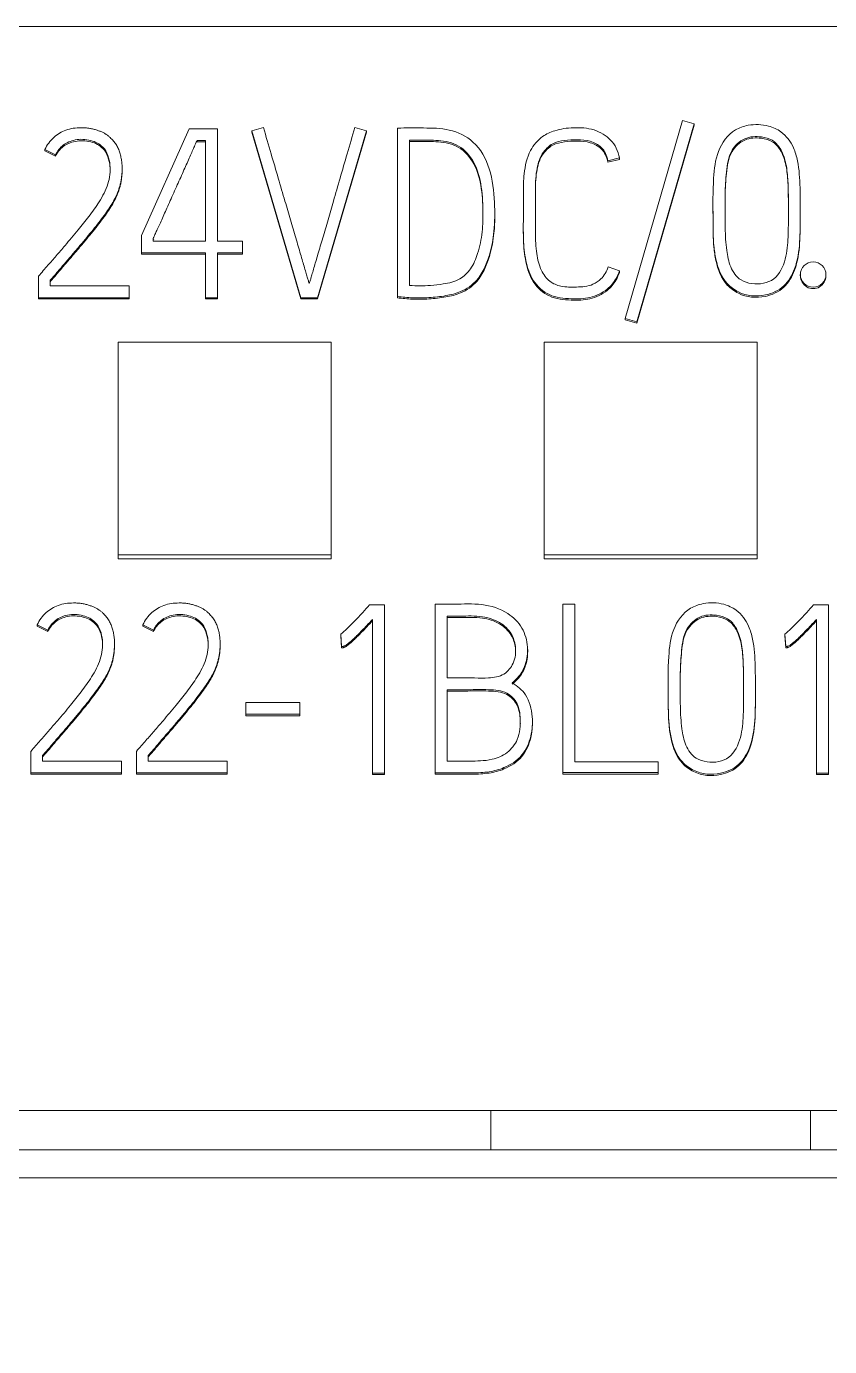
# Model space of a CAD drawing. Header units: millimetres. Extents: x 1359 to 3577, y 1336 to 3557.
# Drawn here: x 2882.51 to 2890.05, y 3317.68 to 3330.08 of the extents above; entities that cross this region are included whole.
import ezdxf

# ---------------------------------------------------------------- set-up
doc = ezdxf.new("R2010")
doc.units = ezdxf.units.MM
doc.set_wipeout_variables(frame=1)
doc.layers.add('000-PI-Oprema', color=30, linetype='Continuous', lineweight=5)

msp = doc.modelspace()

# ---------------------------------------------------------------- linework, layer by layer
for p, q in [((2956.571, 3326.022), (2756.571, 3326.022)), ((2956.571, 3320.858), (2756.571, 3320.858))]:
    msp.add_line(p, q)

# ---------------------------------------------------------------- next in the draw order: wipeouts: each hides what was drawn before it
msp.add_wipeout([(2870.971, 3330.083), (2905.771, 3330.083), (2905.771, 3183.083), (2870.971, 3183.083)])

# ---------------------------------------------------------------- next in the draw order: linework, layer by layer
at = {"layer": '000-PI-Oprema', "color": 0, "linetype": 'ByBlock', "lineweight": 0}
for p, q in [((2900.771, 3330.083), (2875.971, 3330.083)), ((2888.671, 3329.199), (2888.132, 3327.339)), ((2888.241, 3327.309), (2888.78, 3329.169)), ((2888.241, 3327.296), (2888.78, 3329.156)), ((2888.78, 3329.169), (2888.671, 3329.199)), ((2888.78, 3329.169), (2888.78, 3329.156)), ((2884.038, 3329.122), (2883.589, 3328.119)), ((2884.302, 3329.122), (2884.038, 3329.122)), ((2884.302, 3328.066), (2884.302, 3329.122)), ((2884.735, 3329.133), (2884.626, 3329.102)), ((2884.626, 3329.102), (2885.087, 3327.535)), ((2884.626, 3329.102), (2884.626, 3329.09)), ((2884.626, 3329.09), (2885.087, 3327.523)), ((2885.243, 3327.535), (2885.702, 3329.102)), ((2885.243, 3327.523), (2885.702, 3329.09)), ((2885.702, 3329.102), (2885.593, 3329.133)), ((2885.702, 3329.102), (2885.702, 3329.09)), ((2885.993, 3329.127), (2885.993, 3327.546)), ((2882.682, 3328.926), (2882.682, 3328.914)), ((2882.782, 3328.876), (2882.682, 3328.926)), ((2882.782, 3328.863), (2882.682, 3328.914)), ((2884.111, 3329.012), (2884.111, 3329)), ((2884.111, 3329.012), (2884.189, 3329.012)), ((2884.111, 3329), (2884.189, 3329)), ((2884.189, 3329.012), (2884.189, 3328.066)), ((2886.106, 3329.014), (2886.106, 3327.65)), ((2882.782, 3328.876), (2882.782, 3328.863)), ((2888.079, 3328.847), (2887.97, 3328.821)), ((2888.079, 3328.834), (2887.97, 3328.808)), ((2887.97, 3328.821), (2887.97, 3328.808)), ((2888.079, 3328.847), (2888.079, 3328.834)), ((2883.408, 3328.734), (2883.408, 3328.747)), ((2887.176, 3328.486), (2887.176, 3328.473)), ((2888.956, 3328.415), (2888.956, 3328.403)), ((2886.907, 3328.309), (2886.907, 3328.322)), ((2887.176, 3328.351), (2887.176, 3328.363)), ((2889.775, 3328.372), (2889.775, 3328.384)), ((2887.175, 3328.186), (2887.175, 3328.173)), ((2883.589, 3328.119), (2883.589, 3327.956)), ((2883.7, 3328.066), (2883.7, 3328.094)), ((2883.7, 3328.082), (2883.704, 3328.089)), ((2884.189, 3328.066), (2883.7, 3328.066)), ((2884.537, 3328.066), (2884.302, 3328.066)), ((2884.537, 3327.956), (2884.537, 3328.066)), ((2883.589, 3327.956), (2883.589, 3327.943)), ((2883.589, 3327.956), (2884.189, 3327.956)), ((2883.589, 3327.943), (2884.189, 3327.943)), ((2884.189, 3327.956), (2884.189, 3327.535)), ((2884.302, 3327.535), (2884.302, 3327.956)), ((2884.302, 3327.956), (2884.537, 3327.956)), ((2884.302, 3327.943), (2884.537, 3327.943)), ((2884.537, 3327.956), (2884.537, 3327.943)), ((2887.972, 3327.824), (2888.077, 3327.786)), ((2888.077, 3327.786), (2888.077, 3327.773)), ((2882.622, 3327.535), (2882.622, 3327.738)), ((2882.733, 3327.698), (2882.733, 3327.645)), ((2889.776, 3327.752), (2889.776, 3327.739)), ((2890.017, 3327.739), (2890.017, 3327.752)), ((2882.733, 3327.645), (2883.474, 3327.645)), ((2883.474, 3327.645), (2883.474, 3327.535)), ((2885.993, 3327.546), (2885.993, 3327.534)), ((2882.622, 3327.535), (2882.622, 3327.523)), ((2883.474, 3327.535), (2882.622, 3327.535)), ((2883.474, 3327.523), (2882.622, 3327.523)), ((2883.474, 3327.535), (2883.474, 3327.523)), ((2884.189, 3327.535), (2884.302, 3327.535)), ((2884.189, 3327.535), (2884.189, 3327.523)), ((2884.189, 3327.523), (2884.302, 3327.523)), ((2884.302, 3327.535), (2884.302, 3327.523)), ((2885.087, 3327.535), (2885.243, 3327.535)), ((2885.087, 3327.535), (2885.087, 3327.523)), ((2885.087, 3327.523), (2885.243, 3327.523)), ((2885.243, 3327.535), (2885.243, 3327.523)), ((2888.132, 3327.339), (2888.241, 3327.309)), ((2888.132, 3327.339), (2888.132, 3327.327)), ((2888.132, 3327.327), (2888.241, 3327.296)), ((2888.241, 3327.309), (2888.241, 3327.296)), ((2883.371, 3327.118), (2883.371, 3325.12)), ((2885.371, 3327.118), (2883.371, 3327.118)), ((2885.371, 3325.12), (2885.371, 3327.118)), ((2887.371, 3327.118), (2887.371, 3325.12)), ((2889.371, 3327.118), (2887.371, 3327.118)), ((2889.371, 3325.12), (2889.371, 3327.118)), ((2883.371, 3325.12), (2885.371, 3325.12)), ((2883.371, 3325.12), (2883.371, 3325.082)), ((2883.371, 3325.082), (2885.371, 3325.082)), ((2885.371, 3325.12), (2885.371, 3325.082)), ((2887.371, 3325.12), (2887.371, 3325.082)), ((2887.371, 3325.12), (2889.371, 3325.12)), ((2887.371, 3325.082), (2889.371, 3325.082)), ((2889.371, 3325.12), (2889.371, 3325.082)), ((2885.731, 3324.65), (2885.87, 3324.65)), ((2885.87, 3324.65), (2885.87, 3323.069)), ((2886.347, 3323.072), (2886.347, 3324.657)), ((2887.547, 3324.657), (2887.547, 3323.074)), ((2887.658, 3324.657), (2887.547, 3324.657)), ((2887.658, 3323.175), (2887.658, 3324.657)), ((2889.901, 3324.65), (2890.04, 3324.65)), ((2890.04, 3324.65), (2890.04, 3323.069)), ((2882.61, 3324.463), (2882.61, 3324.45)), ((2882.71, 3324.412), (2882.61, 3324.463)), ((2882.71, 3324.4), (2882.61, 3324.45)), ((2883.602, 3324.463), (2883.602, 3324.45)), ((2883.702, 3324.412), (2883.602, 3324.463)), ((2883.702, 3324.4), (2883.602, 3324.45)), ((2885.759, 3323.069), (2885.759, 3324.513)), ((2886.461, 3324.544), (2886.461, 3323.963)), ((2889.929, 3323.069), (2889.929, 3324.513)), ((2882.71, 3324.412), (2882.71, 3324.4)), ((2883.702, 3324.412), (2883.702, 3324.4)), ((2885.462, 3324.375), (2885.462, 3324.363)), ((2885.469, 3324.258), (2885.462, 3324.375)), ((2885.469, 3324.245), (2885.462, 3324.363)), ((2889.632, 3324.375), (2889.632, 3324.363)), ((2889.639, 3324.258), (2889.632, 3324.375)), ((2889.639, 3324.245), (2889.632, 3324.363)), ((2883.336, 3324.271), (2883.336, 3324.283)), ((2884.328, 3324.271), (2884.328, 3324.283)), ((2885.469, 3324.258), (2885.469, 3324.245)), ((2887.216, 3324.208), (2887.216, 3324.229)), ((2889.639, 3324.258), (2889.639, 3324.245)), ((2886.461, 3323.853), (2886.461, 3323.182)), ((2888.535, 3323.923), (2888.535, 3323.91)), ((2889.354, 3323.879), (2889.354, 3323.892)), ((2884.57, 3323.734), (2884.57, 3323.622)), ((2885.076, 3323.734), (2884.57, 3323.734)), ((2885.076, 3323.622), (2885.076, 3323.734)), ((2884.57, 3323.622), (2884.57, 3323.609)), ((2884.57, 3323.622), (2885.076, 3323.622)), ((2884.57, 3323.609), (2885.076, 3323.609)), ((2885.076, 3323.622), (2885.076, 3323.609)), ((2887.26, 3323.536), (2887.26, 3323.549)), ((2882.551, 3323.072), (2882.551, 3323.274)), ((2882.661, 3323.235), (2882.661, 3323.182)), ((2883.542, 3323.072), (2883.542, 3323.274)), ((2883.653, 3323.235), (2883.653, 3323.182)), ((2882.661, 3323.182), (2883.403, 3323.182)), ((2883.403, 3323.182), (2883.403, 3323.072)), ((2883.653, 3323.182), (2884.395, 3323.182)), ((2884.395, 3323.182), (2884.395, 3323.072)), ((2888.441, 3323.175), (2887.658, 3323.175)), ((2888.441, 3323.074), (2888.441, 3323.175)), ((2882.551, 3323.072), (2882.551, 3323.059)), ((2883.403, 3323.072), (2882.551, 3323.072)), ((2883.403, 3323.059), (2882.551, 3323.059)), ((2883.403, 3323.072), (2883.403, 3323.059)), ((2883.542, 3323.072), (2883.542, 3323.059)), ((2884.395, 3323.072), (2883.542, 3323.072)), ((2884.395, 3323.059), (2883.542, 3323.059)), ((2884.395, 3323.072), (2884.395, 3323.059)), ((2885.87, 3323.069), (2885.759, 3323.069)), ((2885.759, 3323.069), (2885.759, 3323.057)), ((2885.87, 3323.057), (2885.759, 3323.057)), ((2885.87, 3323.069), (2885.87, 3323.057)), ((2886.347, 3323.072), (2886.347, 3323.059)), ((2887.547, 3323.074), (2887.547, 3323.061)), ((2887.547, 3323.074), (2888.441, 3323.074)), ((2887.547, 3323.061), (2888.441, 3323.061)), ((2888.441, 3323.074), (2888.441, 3323.061)), ((2889.929, 3323.069), (2889.929, 3323.057)), ((2890.04, 3323.069), (2889.929, 3323.069)), ((2890.04, 3323.057), (2889.929, 3323.057)), ((2890.04, 3323.069), (2890.04, 3323.057)), ((2900.771, 3319.9), (2875.971, 3319.9)), ((2886.871, 3319.9), (2886.871, 3319.532)), ((2889.871, 3319.9), (2889.871, 3319.532)), ((2900.871, 3319.532), (2875.871, 3319.532)), ((2900.871, 3319.268), (2875.871, 3319.268))]:
    msp.add_line(p, q, dxfattribs=at)
msp.add_ellipse((2889.897, 3327.752), major_axis=(-0.12, 0), ratio=0.991902, dxfattribs=at)
msp.add_ellipse((2889.897, 3327.739), major_axis=(-0.12, 0), ratio=0.991902, start_param=0, end_param=3.141593, dxfattribs=at)
for points, knots in [([(2889.286, 3329.154), (2889.244, 3329.146), (2889.12, 3329.105), (2888.986, 3328.913), (2888.953, 3328.616), (2888.957, 3328.319), (2888.957, 3328.064), (2888.986, 3327.854), (2889.047, 3327.689), (2889.228, 3327.554), (2889.431, 3327.536), (2889.634, 3327.631), (2889.744, 3327.824), (2889.776, 3328.058), (2889.775, 3328.313), (2889.776, 3328.567), (2889.764, 3328.78), (2889.712, 3328.965), (2889.62, 3329.091), (2889.46, 3329.163), (2889.35, 3329.165), (2889.286, 3329.154)], [0, 0, 0, 0, 0.03125, 0.09375, 0.15625, 0.25, 0.3125, 0.34375, 0.40625, 0.4375, 0.5, 0.546875, 0.59375, 0.65625, 0.71875, 0.78125, 0.84375, 0.875, 0.921875, 0.953125, 1, 1, 1, 1]), ([(2882.622, 3327.738), (2882.652, 3327.772), (2882.707, 3327.835), (2882.79, 3327.93), (2882.885, 3328.041), (2882.989, 3328.163), (2883.097, 3328.299), (2883.198, 3328.438), (2883.283, 3328.598), (2883.307, 3328.78), (2883.255, 3328.951), (2883.109, 3329.022), (2882.973, 3329.028), (2882.848, 3328.975), (2882.8, 3328.913), (2882.782, 3328.876)], [0, 0, 0, 0, 0.068794, 0.128406, 0.193582, 0.291346, 0.373604, 0.45943, 0.554437, 0.645803, 0.738171, 0.803969, 0.878932, 0.940491, 1, 1, 1, 1]), ([(2882.682, 3328.926), (2882.701, 3328.969), (2882.758, 3329.045), (2882.879, 3329.119), (2882.988, 3329.133), (2883.063, 3329.13), (2883.102, 3329.126), (2883.138, 3329.119), (2883.171, 3329.109), (2883.201, 3329.098), (2883.229, 3329.086), (2883.253, 3329.072), (2883.275, 3329.057), (2883.294, 3329.04), (2883.311, 3329.023), (2883.326, 3329.007), (2883.344, 3328.985), (2883.362, 3328.954), (2883.38, 3328.916), (2883.393, 3328.875), (2883.401, 3328.833), (2883.406, 3328.791), (2883.408, 3328.75), (2883.407, 3328.71), (2883.403, 3328.673), (2883.398, 3328.636), (2883.39, 3328.601), (2883.381, 3328.567), (2883.368, 3328.528), (2883.348, 3328.482), (2883.318, 3328.427), (2883.281, 3328.368), (2883.238, 3328.306), (2883.189, 3328.24), (2883.134, 3328.171), (2883.074, 3328.099), (2883.011, 3328.023), (2882.944, 3327.945), (2882.875, 3327.864), (2882.804, 3327.782), (2882.757, 3327.726), (2882.733, 3327.698)], [0, 0, 0, 0, 0.061339, 0.118477, 0.180647, 0.199061, 0.216082, 0.231833, 0.246526, 0.260308, 0.273254, 0.285426, 0.29689, 0.307753, 0.31802, 0.327627, 0.336606, 0.355189, 0.37361, 0.392165, 0.410785, 0.42927, 0.447741, 0.464235, 0.480574, 0.496814, 0.51268, 0.527892, 0.542508, 0.566365, 0.593275, 0.623397, 0.656474, 0.692185, 0.730563, 0.771282, 0.814001, 0.858722, 0.904903, 0.951996, 1, 1, 1, 1]), ([(2885.165, 3327.667), (2885.163, 3327.674), (2885.158, 3327.691), (2885.148, 3327.722), (2885.135, 3327.765), (2885.12, 3327.818), (2885.102, 3327.878), (2885.082, 3327.946), (2885.061, 3328.019), (2885.038, 3328.098), (2885.014, 3328.181), (2884.989, 3328.267), (2884.963, 3328.355), (2884.924, 3328.484), (2884.872, 3328.662), (2884.805, 3328.892), (2884.758, 3329.051), (2884.735, 3329.133)], [0, 0, 0, 0, 0.013272, 0.034859, 0.06476, 0.101229, 0.142516, 0.188621, 0.238884, 0.292645, 0.349905, 0.409112, 0.468717, 0.528719, 0.675164, 0.832258, 1, 1, 1, 1]), ([(2885.593, 3329.133), (2885.569, 3329.051), (2885.522, 3328.893), (2885.455, 3328.662), (2885.404, 3328.484), (2885.366, 3328.354), (2885.341, 3328.267), (2885.316, 3328.181), (2885.292, 3328.098), (2885.269, 3328.019), (2885.247, 3327.946), (2885.227, 3327.878), (2885.209, 3327.818), (2885.194, 3327.765), (2885.182, 3327.722), (2885.172, 3327.691), (2885.167, 3327.674), (2885.165, 3327.667)], [0, 0, 0, 0, 0.167989, 0.325145, 0.471471, 0.531274, 0.590769, 0.649955, 0.70726, 0.76111, 0.811506, 0.857719, 0.899023, 0.935417, 0.96522, 0.986746, 1, 1, 1, 1]), ([(2885.993, 3327.546), (2886.04, 3327.54), (2886.138, 3327.532), (2886.291, 3327.533), (2886.442, 3327.55), (2886.603, 3327.588), (2886.738, 3327.682), (2886.817, 3327.818), (2886.872, 3327.972), (2886.908, 3328.177), (2886.909, 3328.445), (2886.877, 3328.74), (2886.734, 3329.008), (2886.484, 3329.128), (2886.236, 3329.128), (2886.074, 3329.131), (2885.993, 3329.127)], [0, 0, 0, 0, 0.048928, 0.10152, 0.156673, 0.206259, 0.270351, 0.31956, 0.366981, 0.439378, 0.534587, 0.645045, 0.746603, 0.832762, 0.916147, 1, 1, 1, 1]), ([(2888.077, 3327.786), (2888.069, 3327.761), (2888.043, 3327.698), (2887.957, 3327.597), (2887.804, 3327.526), (2887.615, 3327.521), (2887.415, 3327.542), (2887.253, 3327.687), (2887.192, 3327.883), (2887.172, 3328.092), (2887.177, 3328.303), (2887.175, 3328.508), (2887.178, 3328.713), (2887.22, 3328.907), (2887.337, 3329.048), (2887.484, 3329.116), (2887.651, 3329.136), (2887.838, 3329.127), (2888.012, 3329.025), (2888.064, 3328.915), (2888.079, 3328.847)], [0, 0, 0, 0, 0.023749, 0.063372, 0.118592, 0.172501, 0.236244, 0.297229, 0.359591, 0.421629, 0.490644, 0.554667, 0.610982, 0.680492, 0.733777, 0.772528, 0.826559, 0.886213, 0.942216, 1, 1, 1, 1]), ([(2889.512, 3329.013), (2889.482, 3329.031), (2889.394, 3329.054), (2889.248, 3329.046), (2889.106, 3328.912), (2889.08, 3328.713), (2889.067, 3328.507), (2889.07, 3328.329), (2889.07, 3328.154), (2889.079, 3327.996), (2889.112, 3327.823), (2889.196, 3327.698), (2889.356, 3327.653), (2889.548, 3327.68), (2889.649, 3327.901), (2889.665, 3328.138), (2889.665, 3328.386), (2889.663, 3328.614), (2889.647, 3328.79), (2889.604, 3328.925), (2889.542, 3328.994), (2889.512, 3329.013)], [0, 0, 0, 0, 0.03125, 0.078125, 0.125, 0.1875, 0.25, 0.3125, 0.34375, 0.40625, 0.453125, 0.5, 0.53125, 0.59375, 0.65625, 0.71875, 0.8125, 0.875, 0.921875, 0.96875, 1, 1, 1, 1]), ([(2889.512, 3329), (2889.482, 3329.018), (2889.394, 3329.041), (2889.248, 3329.034), (2889.106, 3328.899), (2889.08, 3328.701), (2889.07, 3328.537), (2889.069, 3328.44), (2889.069, 3328.413)], [0, 0, 0, 0, 0.114194, 0.285486, 0.456777, 0.685166, 0.913555, 1, 1, 1, 1]), ([(2883.295, 3328.729), (2883.295, 3328.742), (2883.292, 3328.817), (2883.255, 3328.938), (2883.109, 3329.01), (2882.973, 3329.015), (2882.848, 3328.962), (2882.8, 3328.901), (2882.782, 3328.863)], [0, 0, 0, 0, 0.051721, 0.299015, 0.475174, 0.675868, 0.840679, 1, 1, 1, 1]), ([(2883.7, 3328.094), (2883.702, 3328.098), (2883.707, 3328.109), (2883.718, 3328.132), (2883.734, 3328.168), (2883.755, 3328.214), (2883.78, 3328.269), (2883.807, 3328.329), (2883.836, 3328.395), (2883.868, 3328.465), (2883.9, 3328.538), (2883.933, 3328.611), (2883.965, 3328.682), (2883.995, 3328.75), (2884.023, 3328.813), (2884.048, 3328.871), (2884.071, 3328.921), (2884.089, 3328.962), (2884.102, 3328.991), (2884.109, 3329.007), (2884.111, 3329.012)], [0, 0, 0, 0, 0.010734, 0.036404, 0.077011, 0.128795, 0.187998, 0.254619, 0.326966, 0.403344, 0.483752, 0.564544, 0.642072, 0.716335, 0.785641, 0.848294, 0.904294, 0.950045, 0.981947, 1, 1, 1, 1]), ([(2886.106, 3327.65), (2886.172, 3327.645), (2886.278, 3327.645), (2886.437, 3327.664), (2886.578, 3327.694), (2886.691, 3327.807), (2886.757, 3327.963), (2886.794, 3328.15), (2886.798, 3328.37), (2886.785, 3328.602), (2886.718, 3328.829), (2886.556, 3328.99), (2886.364, 3329.016), (2886.217, 3329.014), (2886.135, 3329.015), (2886.106, 3329.014)], [0, 0, 0, 0, 0.085013, 0.135874, 0.205821, 0.265138, 0.333279, 0.422662, 0.50952, 0.618636, 0.722487, 0.80996, 0.894466, 0.962458, 1, 1, 1, 1]), ([(2886.796, 3328.304), (2886.796, 3328.316), (2886.795, 3328.413), (2886.785, 3328.589), (2886.718, 3328.816), (2886.556, 3328.977), (2886.364, 3329.004), (2886.217, 3329.001), (2886.135, 3329.002), (2886.106, 3329.002)], [0, 0, 0, 0, 0.030851, 0.246457, 0.451657, 0.624495, 0.791473, 0.92582, 1, 1, 1, 1]), ([(2887.97, 3328.821), (2887.96, 3328.872), (2887.923, 3328.948), (2887.804, 3329.013), (2887.682, 3329.021), (2887.564, 3329.015), (2887.44, 3328.988), (2887.336, 3328.884), (2887.291, 3328.718), (2887.288, 3328.537), (2887.289, 3328.341), (2887.288, 3328.148), (2887.293, 3327.958), (2887.333, 3327.8), (2887.412, 3327.682), (2887.538, 3327.633), (2887.677, 3327.633), (2887.812, 3327.642), (2887.92, 3327.716), (2887.958, 3327.779), (2887.972, 3327.824)], [0, 0, 0, 0, 0.052928, 0.097969, 0.144851, 0.190624, 0.232935, 0.284925, 0.348337, 0.424764, 0.49245, 0.572241, 0.64631, 0.708712, 0.757514, 0.801091, 0.856423, 0.915681, 0.949914, 1, 1, 1, 1]), ([(2887.97, 3328.808), (2887.96, 3328.859), (2887.923, 3328.935), (2887.804, 3329), (2887.682, 3329.009), (2887.564, 3329.002), (2887.44, 3328.975), (2887.336, 3328.872), (2887.291, 3328.706), (2887.288, 3328.524), (2887.289, 3328.353), (2887.288, 3328.25), (2887.288, 3328.205)], [0, 0, 0, 0, 0.097342, 0.180178, 0.266401, 0.350584, 0.428399, 0.524015, 0.640638, 0.781197, 0.905681, 1, 1, 1, 1]), ([(2889.664, 3328.326), (2889.664, 3328.353), (2889.664, 3328.451), (2889.663, 3328.601), (2889.647, 3328.777), (2889.604, 3328.913), (2889.542, 3328.982), (2889.512, 3329)], [0, 0, 0, 0, 0.115044, 0.410029, 0.631268, 0.852507, 1, 1, 1, 1]), ([(2883.408, 3328.736), (2883.408, 3328.736), (2883.408, 3328.723), (2883.407, 3328.698), (2883.403, 3328.66), (2883.398, 3328.623), (2883.39, 3328.588), (2883.381, 3328.554), (2883.368, 3328.515), (2883.348, 3328.469), (2883.318, 3328.414), (2883.281, 3328.356), (2883.238, 3328.293), (2883.189, 3328.227), (2883.134, 3328.158), (2883.074, 3328.086), (2883.011, 3328.01), (2882.944, 3327.932), (2882.875, 3327.852), (2882.804, 3327.769), (2882.757, 3327.714), (2882.733, 3327.685)], [0, 0, 0, 0, 0.000351, 0.030208, 0.059783, 0.089178, 0.117897, 0.145433, 0.17189, 0.215074, 0.263783, 0.318309, 0.378181, 0.442821, 0.512289, 0.585996, 0.663321, 0.744272, 0.827864, 0.913107, 1, 1, 1, 1]), ([(2885.993, 3327.534), (2886.04, 3327.528), (2886.138, 3327.519), (2886.291, 3327.52), (2886.442, 3327.538), (2886.603, 3327.575), (2886.738, 3327.67), (2886.817, 3327.806), (2886.872, 3327.959), (2886.902, 3328.128), (2886.907, 3328.253), (2886.907, 3328.309)], [0, 0, 0, 0, 0.098443, 0.204258, 0.315227, 0.414995, 0.543949, 0.642959, 0.738369, 0.884032, 1, 1, 1, 1]), ([(2888.956, 3328.403), (2888.956, 3328.356), (2888.957, 3328.225), (2888.957, 3328.051), (2888.986, 3327.841), (2889.047, 3327.676), (2889.228, 3327.542), (2889.431, 3327.523), (2889.634, 3327.618), (2889.744, 3327.812), (2889.776, 3328.045), (2889.775, 3328.239), (2889.775, 3328.348), (2889.775, 3328.372)], [0, 0, 0, 0, 0.065476, 0.18556, 0.245602, 0.365686, 0.425728, 0.545812, 0.635875, 0.725938, 0.846022, 0.966106, 1, 1, 1, 1]), ([(2888.077, 3327.773), (2888.069, 3327.748), (2888.043, 3327.685), (2887.957, 3327.584), (2887.804, 3327.513), (2887.615, 3327.509), (2887.415, 3327.529), (2887.253, 3327.674), (2887.192, 3327.87), (2887.176, 3328.038), (2887.175, 3328.139), (2887.175, 3328.173)], [0, 0, 0, 0, 0.052439, 0.139927, 0.261857, 0.380889, 0.521635, 0.656293, 0.793992, 0.930972, 1, 1, 1, 1]), ([(2882.551, 3323.274), (2882.58, 3323.308), (2882.635, 3323.372), (2882.719, 3323.467), (2882.813, 3323.577), (2882.918, 3323.699), (2883.026, 3323.835), (2883.127, 3323.975), (2883.212, 3324.134), (2883.235, 3324.316), (2883.183, 3324.488), (2883.037, 3324.559), (2882.901, 3324.565), (2882.777, 3324.512), (2882.729, 3324.45), (2882.71, 3324.412)], [0, 0, 0, 0, 0.068794, 0.128406, 0.193582, 0.291346, 0.373604, 0.45943, 0.554437, 0.645803, 0.738171, 0.803969, 0.878932, 0.940491, 1, 1, 1, 1]), ([(2882.61, 3324.463), (2882.63, 3324.506), (2882.686, 3324.581), (2882.808, 3324.655), (2882.916, 3324.669), (2882.992, 3324.667), (2883.031, 3324.662), (2883.067, 3324.655), (2883.1, 3324.645), (2883.13, 3324.634), (2883.157, 3324.622), (2883.182, 3324.608), (2883.204, 3324.593), (2883.223, 3324.577), (2883.239, 3324.56), (2883.254, 3324.543), (2883.272, 3324.521), (2883.291, 3324.491), (2883.309, 3324.452), (2883.321, 3324.411), (2883.33, 3324.369), (2883.335, 3324.327), (2883.337, 3324.286), (2883.335, 3324.247), (2883.332, 3324.209), (2883.327, 3324.172), (2883.319, 3324.137), (2883.31, 3324.103), (2883.296, 3324.064), (2883.277, 3324.018), (2883.247, 3323.963), (2883.21, 3323.905), (2883.166, 3323.843), (2883.117, 3323.777), (2883.062, 3323.707), (2883.003, 3323.635), (2882.939, 3323.559), (2882.873, 3323.481), (2882.803, 3323.401), (2882.733, 3323.318), (2882.685, 3323.263), (2882.661, 3323.235)], [0, 0, 0, 0, 0.061339, 0.118477, 0.180647, 0.199061, 0.216082, 0.231833, 0.246526, 0.260308, 0.273254, 0.285426, 0.29689, 0.307753, 0.31802, 0.327627, 0.336606, 0.355189, 0.37361, 0.392165, 0.410785, 0.42927, 0.447741, 0.464235, 0.480574, 0.496814, 0.51268, 0.527892, 0.542508, 0.566365, 0.593275, 0.623397, 0.656474, 0.692185, 0.730563, 0.771282, 0.814001, 0.858722, 0.904903, 0.951996, 1, 1, 1, 1]), ([(2883.542, 3323.274), (2883.572, 3323.308), (2883.627, 3323.372), (2883.711, 3323.467), (2883.805, 3323.577), (2883.91, 3323.699), (2884.018, 3323.835), (2884.118, 3323.975), (2884.204, 3324.134), (2884.227, 3324.316), (2884.175, 3324.488), (2884.029, 3324.559), (2883.893, 3324.565), (2883.769, 3324.512), (2883.721, 3324.45), (2883.702, 3324.412)], [0, 0, 0, 0, 0.068794, 0.128406, 0.193582, 0.291346, 0.373604, 0.45943, 0.554437, 0.645803, 0.738171, 0.803969, 0.878932, 0.940491, 1, 1, 1, 1]), ([(2883.602, 3324.463), (2883.622, 3324.506), (2883.678, 3324.581), (2883.8, 3324.655), (2883.908, 3324.669), (2883.984, 3324.667), (2884.023, 3324.662), (2884.059, 3324.655), (2884.092, 3324.645), (2884.122, 3324.634), (2884.149, 3324.622), (2884.174, 3324.608), (2884.196, 3324.593), (2884.215, 3324.577), (2884.231, 3324.56), (2884.246, 3324.543), (2884.264, 3324.521), (2884.283, 3324.491), (2884.301, 3324.452), (2884.313, 3324.411), (2884.322, 3324.369), (2884.327, 3324.327), (2884.329, 3324.286), (2884.327, 3324.247), (2884.324, 3324.209), (2884.318, 3324.172), (2884.311, 3324.137), (2884.302, 3324.103), (2884.288, 3324.064), (2884.269, 3324.018), (2884.239, 3323.963), (2884.202, 3323.905), (2884.158, 3323.843), (2884.109, 3323.777), (2884.054, 3323.707), (2883.995, 3323.635), (2883.931, 3323.559), (2883.865, 3323.481), (2883.795, 3323.401), (2883.725, 3323.318), (2883.677, 3323.263), (2883.653, 3323.235)], [0, 0, 0, 0, 0.061339, 0.118477, 0.180647, 0.199061, 0.216082, 0.231833, 0.246526, 0.260308, 0.273254, 0.285426, 0.29689, 0.307753, 0.31802, 0.327627, 0.336606, 0.355189, 0.37361, 0.392165, 0.410785, 0.42927, 0.447741, 0.464235, 0.480574, 0.496814, 0.51268, 0.527892, 0.542508, 0.566365, 0.593275, 0.623397, 0.656474, 0.692185, 0.730563, 0.771282, 0.814001, 0.858722, 0.904903, 0.951996, 1, 1, 1, 1]), ([(2885.462, 3324.375), (2885.481, 3324.391), (2885.526, 3324.43), (2885.593, 3324.5), (2885.663, 3324.575), (2885.709, 3324.626), (2885.731, 3324.65)], [0, 0, 0, 0, 0.194145, 0.465142, 0.75263, 1, 1, 1, 1]), ([(2886.347, 3324.657), (2886.407, 3324.657), (2886.553, 3324.654), (2886.785, 3324.668), (2887.02, 3324.596), (2887.175, 3324.44), (2887.225, 3324.26), (2887.207, 3324.098), (2887.144, 3323.984), (2887.093, 3323.935), (2887.069, 3323.917)], [0, 0, 0, 0, 0.121799, 0.300471, 0.478612, 0.608153, 0.736749, 0.853072, 0.938599, 1, 1, 1, 1]), ([(2888.865, 3324.661), (2888.823, 3324.653), (2888.699, 3324.613), (2888.565, 3324.421), (2888.532, 3324.123), (2888.536, 3323.826), (2888.536, 3323.571), (2888.565, 3323.361), (2888.626, 3323.196), (2888.807, 3323.062), (2889.01, 3323.044), (2889.213, 3323.138), (2889.323, 3323.332), (2889.355, 3323.565), (2889.354, 3323.82), (2889.355, 3324.074), (2889.343, 3324.287), (2889.291, 3324.472), (2889.199, 3324.598), (2889.039, 3324.671), (2888.929, 3324.673), (2888.865, 3324.661)], [0, 0, 0, 0, 0.03125, 0.09375, 0.15625, 0.25, 0.3125, 0.34375, 0.40625, 0.4375, 0.5, 0.546875, 0.59375, 0.65625, 0.71875, 0.78125, 0.84375, 0.875, 0.921875, 0.953125, 1, 1, 1, 1]), ([(2889.632, 3324.375), (2889.651, 3324.391), (2889.696, 3324.43), (2889.763, 3324.5), (2889.833, 3324.575), (2889.879, 3324.626), (2889.901, 3324.65)], [0, 0, 0, 0, 0.194145, 0.465142, 0.75263, 1, 1, 1, 1]), ([(2883.224, 3324.266), (2883.224, 3324.279), (2883.22, 3324.353), (2883.183, 3324.475), (2883.037, 3324.546), (2882.901, 3324.552), (2882.777, 3324.499), (2882.729, 3324.437), (2882.71, 3324.4)], [0, 0, 0, 0, 0.051721, 0.299015, 0.475174, 0.675868, 0.840679, 1, 1, 1, 1]), ([(2884.216, 3324.266), (2884.216, 3324.279), (2884.212, 3324.353), (2884.175, 3324.475), (2884.029, 3324.546), (2883.893, 3324.552), (2883.769, 3324.499), (2883.721, 3324.437), (2883.702, 3324.4)], [0, 0, 0, 0, 0.051721, 0.299015, 0.475174, 0.675868, 0.840679, 1, 1, 1, 1]), ([(2885.759, 3324.513), (2885.741, 3324.494), (2885.708, 3324.459), (2885.662, 3324.411), (2885.623, 3324.371), (2885.59, 3324.339), (2885.563, 3324.314), (2885.539, 3324.293), (2885.52, 3324.279), (2885.505, 3324.268), (2885.493, 3324.263), (2885.483, 3324.26), (2885.476, 3324.259), (2885.471, 3324.258), (2885.469, 3324.258)], [0, 0, 0, 0, 0.200504, 0.370797, 0.510902, 0.6264, 0.722885, 0.800448, 0.861213, 0.907383, 0.939504, 0.963232, 0.983337, 1, 1, 1, 1]), ([(2885.759, 3324.501), (2885.741, 3324.482), (2885.708, 3324.446), (2885.662, 3324.398), (2885.623, 3324.359), (2885.59, 3324.327), (2885.563, 3324.301), (2885.539, 3324.281), (2885.52, 3324.266), (2885.505, 3324.256), (2885.493, 3324.25), (2885.483, 3324.247), (2885.476, 3324.246), (2885.471, 3324.245), (2885.469, 3324.245)], [0, 0, 0, 0, 0.200504, 0.370797, 0.510902, 0.6264, 0.722885, 0.800448, 0.861213, 0.907383, 0.939504, 0.963232, 0.983337, 1, 1, 1, 1]), ([(2886.461, 3323.963), (2886.509, 3323.963), (2886.594, 3323.963), (2886.724, 3323.964), (2886.853, 3323.959), (2886.998, 3323.982), (2887.096, 3324.105), (2887.111, 3324.248), (2887.068, 3324.391), (2886.953, 3324.496), (2886.779, 3324.551), (2886.611, 3324.543), (2886.501, 3324.545), (2886.461, 3324.544)], [0, 0, 0, 0, 0.089881, 0.159215, 0.241238, 0.333496, 0.41712, 0.515535, 0.593949, 0.688978, 0.794399, 0.924872, 1, 1, 1, 1]), ([(2887.103, 3324.207), (2887.103, 3324.22), (2887.099, 3324.275), (2887.068, 3324.378), (2886.953, 3324.484), (2886.779, 3324.538), (2886.611, 3324.53), (2886.501, 3324.532), (2886.461, 3324.532)], [0, 0, 0, 0, 0.046506, 0.200835, 0.387866, 0.595348, 0.852137, 1, 1, 1, 1]), ([(2889.091, 3324.52), (2889.061, 3324.539), (2888.973, 3324.561), (2888.827, 3324.554), (2888.685, 3324.419), (2888.659, 3324.221), (2888.646, 3324.014), (2888.649, 3323.837), (2888.649, 3323.662), (2888.658, 3323.503), (2888.691, 3323.33), (2888.775, 3323.206), (2888.935, 3323.16), (2889.127, 3323.188), (2889.228, 3323.408), (2889.244, 3323.645), (2889.244, 3323.894), (2889.242, 3324.121), (2889.227, 3324.297), (2889.183, 3324.433), (2889.121, 3324.502), (2889.091, 3324.52)], [0, 0, 0, 0, 0.03125, 0.078125, 0.125, 0.1875, 0.25, 0.3125, 0.34375, 0.40625, 0.453125, 0.5, 0.53125, 0.59375, 0.65625, 0.71875, 0.8125, 0.875, 0.921875, 0.96875, 1, 1, 1, 1]), ([(2889.091, 3324.507), (2889.061, 3324.526), (2888.973, 3324.549), (2888.827, 3324.541), (2888.685, 3324.407), (2888.659, 3324.208), (2888.649, 3324.044), (2888.648, 3323.947), (2888.648, 3323.921)], [0, 0, 0, 0, 0.114194, 0.285486, 0.456777, 0.685166, 0.913555, 1, 1, 1, 1]), ([(2889.243, 3323.833), (2889.243, 3323.861), (2889.243, 3323.959), (2889.242, 3324.109), (2889.227, 3324.284), (2889.183, 3324.42), (2889.121, 3324.489), (2889.091, 3324.507)], [0, 0, 0, 0, 0.115044, 0.410029, 0.631268, 0.852507, 1, 1, 1, 1]), ([(2889.929, 3324.513), (2889.911, 3324.494), (2889.878, 3324.459), (2889.832, 3324.411), (2889.793, 3324.371), (2889.76, 3324.339), (2889.733, 3324.314), (2889.709, 3324.293), (2889.69, 3324.279), (2889.675, 3324.268), (2889.663, 3324.263), (2889.653, 3324.26), (2889.646, 3324.259), (2889.641, 3324.258), (2889.639, 3324.258)], [0, 0, 0, 0, 0.200504, 0.370797, 0.510902, 0.6264, 0.722885, 0.800448, 0.861213, 0.907383, 0.939504, 0.963232, 0.983337, 1, 1, 1, 1]), ([(2889.929, 3324.501), (2889.911, 3324.482), (2889.878, 3324.446), (2889.832, 3324.398), (2889.793, 3324.359), (2889.76, 3324.327), (2889.733, 3324.301), (2889.709, 3324.281), (2889.69, 3324.266), (2889.675, 3324.256), (2889.663, 3324.25), (2889.653, 3324.247), (2889.646, 3324.246), (2889.641, 3324.245), (2889.639, 3324.245)], [0, 0, 0, 0, 0.200504, 0.370797, 0.510902, 0.6264, 0.722885, 0.800448, 0.861213, 0.907383, 0.939504, 0.963232, 0.983337, 1, 1, 1, 1]), ([(2883.336, 3324.272), (2883.336, 3324.272), (2883.336, 3324.259), (2883.335, 3324.234), (2883.332, 3324.197), (2883.327, 3324.16), (2883.319, 3324.124), (2883.31, 3324.09), (2883.296, 3324.052), (2883.277, 3324.005), (2883.247, 3323.951), (2883.21, 3323.892), (2883.166, 3323.83), (2883.117, 3323.764), (2883.062, 3323.695), (2883.003, 3323.622), (2882.939, 3323.547), (2882.873, 3323.469), (2882.803, 3323.388), (2882.733, 3323.306), (2882.685, 3323.25), (2882.661, 3323.222)], [0, 0, 0, 0, 0.000351, 0.030208, 0.059783, 0.089178, 0.117897, 0.145433, 0.17189, 0.215074, 0.263783, 0.318309, 0.378181, 0.442821, 0.512289, 0.585996, 0.663321, 0.744272, 0.827864, 0.913107, 1, 1, 1, 1]), ([(2884.328, 3324.272), (2884.328, 3324.272), (2884.328, 3324.259), (2884.327, 3324.234), (2884.324, 3324.197), (2884.318, 3324.16), (2884.311, 3324.124), (2884.302, 3324.09), (2884.288, 3324.052), (2884.269, 3324.005), (2884.239, 3323.951), (2884.202, 3323.892), (2884.158, 3323.83), (2884.109, 3323.764), (2884.054, 3323.695), (2883.995, 3323.622), (2883.931, 3323.547), (2883.865, 3323.469), (2883.795, 3323.388), (2883.725, 3323.306), (2883.677, 3323.25), (2883.653, 3323.222)], [0, 0, 0, 0, 0.000351, 0.030208, 0.059783, 0.089178, 0.117897, 0.145433, 0.17189, 0.215074, 0.263783, 0.318309, 0.378181, 0.442821, 0.512289, 0.585996, 0.663321, 0.744272, 0.827864, 0.913107, 1, 1, 1, 1]), ([(2887.216, 3324.211), (2887.216, 3324.164), (2887.203, 3324.076), (2887.144, 3323.971), (2887.093, 3323.922), (2887.069, 3323.904)], [0, 0, 0, 0, 0.39415, 0.746816, 1, 1, 1, 1]), ([(2887.069, 3323.917), (2887.122, 3323.887), (2887.22, 3323.805), (2887.268, 3323.608), (2887.255, 3323.411), (2887.175, 3323.224), (2887.015, 3323.12), (2886.85, 3323.076), (2886.691, 3323.07), (2886.522, 3323.072), (2886.406, 3323.072), (2886.347, 3323.072)], [0, 0, 0, 0, 0.103943, 0.238103, 0.352261, 0.47238, 0.599265, 0.688206, 0.785795, 0.892897, 1, 1, 1, 1]), ([(2886.461, 3323.182), (2886.5, 3323.182), (2886.604, 3323.182), (2886.744, 3323.18), (2886.897, 3323.196), (2887.031, 3323.251), (2887.14, 3323.393), (2887.152, 3323.563), (2887.131, 3323.724), (2887.018, 3323.844), (2886.84, 3323.856), (2886.655, 3323.852), (2886.525, 3323.853), (2886.461, 3323.853)], [0, 0, 0, 0, 0.066156, 0.175169, 0.23737, 0.32413, 0.412445, 0.52466, 0.605148, 0.683631, 0.78156, 0.89078, 1, 1, 1, 1]), ([(2887.147, 3323.533), (2887.147, 3323.545), (2887.145, 3323.605), (2887.131, 3323.711), (2887.018, 3323.831), (2886.84, 3323.843), (2886.655, 3323.84), (2886.525, 3323.84), (2886.461, 3323.84)], [0, 0, 0, 0, 0.039686, 0.202294, 0.36085, 0.558693, 0.779347, 1, 1, 1, 1]), ([(2888.535, 3323.91), (2888.535, 3323.864), (2888.536, 3323.733), (2888.536, 3323.559), (2888.565, 3323.349), (2888.626, 3323.184), (2888.807, 3323.049), (2889.01, 3323.031), (2889.213, 3323.126), (2889.323, 3323.319), (2889.355, 3323.553), (2889.354, 3323.746), (2889.354, 3323.855), (2889.354, 3323.879)], [0, 0, 0, 0, 0.065476, 0.18556, 0.245602, 0.365686, 0.425728, 0.545812, 0.635875, 0.725938, 0.846022, 0.966106, 1, 1, 1, 1]), ([(2887.26, 3323.538), (2887.26, 3323.492), (2887.248, 3323.383), (2887.175, 3323.211), (2887.015, 3323.107), (2886.85, 3323.064), (2886.691, 3323.058), (2886.522, 3323.059), (2886.406, 3323.059), (2886.347, 3323.059)], [0, 0, 0, 0, 0.115677, 0.279669, 0.452899, 0.574324, 0.707557, 0.853779, 1, 1, 1, 1])]:
    msp.add_open_spline(points, degree=3, knots=knots, dxfattribs=at)

doc.saveas('drawing.dxf')
